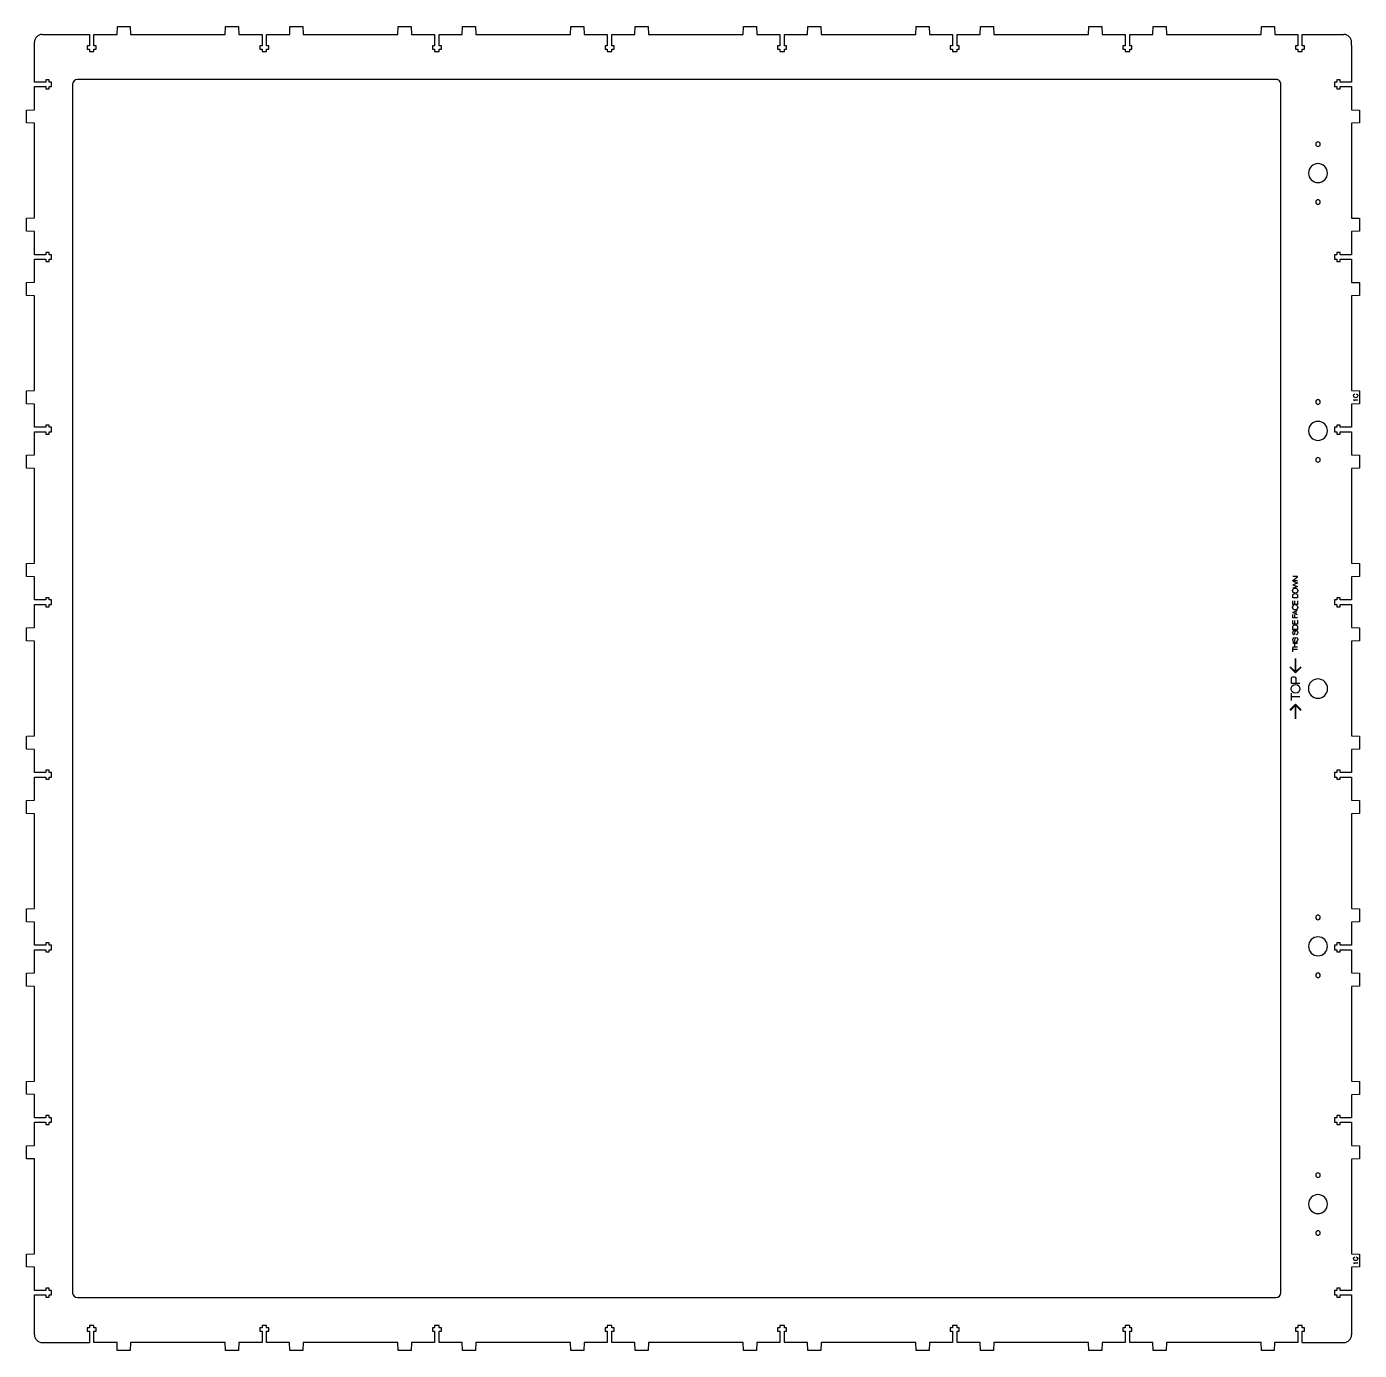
# Model space of a CAD drawing. Header units: millimetres. Extents: x -1506 to -668, y -3588 to 587.
# Drawn here: x -1505 to -676, y -236 to 587 of the extents above; entities that cross this region are included whole.
import ezdxf

# ---------------------------------------------------------------- set-up
doc = ezdxf.new("R2010")
doc.units = ezdxf.units.MM
doc.layers.add('CUTS', color=1, linetype='Continuous', true_color=0xff0000)
doc.layers.add('TEXT', color=5, linetype='Continuous', true_color=0x0000ff)

msp = doc.modelspace()

# ---------------------------------------------------------------- linework, layer by layer
at = {"layer": 'CUTS'}
for p, q in [((-1495.11, 582.57), (-1465.78, 582.57)), ((-711.6, 582.57), (-685.81, 582.57)), ((-681.01, 575.8), (-681.02, 552.98)), ((-727.91, 554.57), (-1473.2, 554.56)), ((-1473.2, -202.79), (-727.91, -202.79)), ((-1495.1, -230.79), (-1465.78, -230.79)), ((-711.6, -230.78), (-685.81, -230.78))]:
    msp.add_line(p, q, dxfattribs=at)
at = {"layer": 'CUTS', "color": 1, "lineweight": 25, "true_color": 0xff0000}
for p, q in [((-1465.78, 582.57), (-1465.78, 575.56)), ((-1462.98, 575.56), (-1462.98, 582.57)), ((-1462.98, 582.57), (-1448.58, 582.57)), ((-1448.58, 582.57), (-1448.38, 587.44)), ((-1448.38, 587.44), (-1440.35, 587.44)), ((-1440.35, 587.44), (-1440.15, 582.57)), ((-1440.15, 582.57), (-1381.26, 582.57)), ((-1381.26, 582.57), (-1381.06, 587.44)), ((-1381.06, 587.44), (-1373.02, 587.44)), ((-1373.02, 587.44), (-1372.82, 582.57)), ((-1372.82, 582.57), (-1358.44, 582.57)), ((-1358.44, 582.57), (-1358.44, 575.56)), ((-1355.64, 575.56), (-1355.64, 582.57)), ((-1355.64, 582.57), (-1341.24, 582.57)), ((-1341.24, 582.57), (-1341.04, 587.44)), ((-1341.04, 587.44), (-1333.01, 587.44)), ((-1333.01, 587.44), (-1332.81, 582.57)), ((-1332.81, 582.57), (-1273.92, 582.57)), ((-1273.92, 582.57), (-1273.72, 587.44)), ((-1273.72, 587.44), (-1265.68, 587.44)), ((-1265.68, 587.44), (-1265.48, 582.57)), ((-1265.48, 582.57), (-1251.1, 582.57)), ((-1251.1, 582.57), (-1251.1, 575.56)), ((-1248.3, 575.56), (-1248.3, 582.57)), ((-1248.3, 582.57), (-1233.9, 582.57)), ((-1233.9, 582.57), (-1233.7, 587.44)), ((-1233.7, 587.44), (-1225.67, 587.44)), ((-1225.67, 587.44), (-1225.47, 582.57)), ((-1225.47, 582.57), (-1166.58, 582.57)), ((-1166.58, 582.57), (-1166.38, 587.44)), ((-1166.38, 587.44), (-1158.34, 587.44)), ((-1158.34, 587.44), (-1158.14, 582.57)), ((-1158.14, 582.57), (-1143.76, 582.57)), ((-1143.76, 582.57), (-1143.76, 575.56)), ((-1140.96, 575.56), (-1140.96, 582.57)), ((-1140.96, 582.57), (-1126.56, 582.57)), ((-1126.56, 582.57), (-1126.36, 587.44)), ((-1126.36, 587.44), (-1118.33, 587.44)), ((-1118.33, 587.44), (-1118.13, 582.57)), ((-1118.13, 582.57), (-1059.24, 582.57)), ((-1059.24, 582.57), (-1059.04, 587.44)), ((-1059.04, 587.44), (-1051, 587.44)), ((-1051, 587.44), (-1050.8, 582.57)), ((-1050.8, 582.57), (-1036.42, 582.57)), ((-1036.42, 582.57), (-1036.42, 575.56)), ((-1033.62, 575.56), (-1033.62, 582.57)), ((-1033.62, 582.57), (-1019.22, 582.57)), ((-1019.22, 582.57), (-1019.02, 587.44)), ((-1019.02, 587.44), (-1010.99, 587.44)), ((-1010.99, 587.44), (-1010.79, 582.57)), ((-1010.79, 582.57), (-951.9, 582.57)), ((-951.9, 582.57), (-951.7, 587.44)), ((-951.7, 587.44), (-943.66, 587.44)), ((-943.66, 587.44), (-943.46, 582.57)), ((-943.46, 582.57), (-929.08, 582.57)), ((-929.08, 582.57), (-929.08, 575.56)), ((-926.28, 575.56), (-926.28, 582.57)), ((-926.28, 582.57), (-911.89, 582.57)), ((-911.89, 582.57), (-911.69, 587.44)), ((-911.69, 587.44), (-903.66, 587.44)), ((-903.66, 587.44), (-903.46, 582.57)), ((-903.46, 582.57), (-844.56, 582.57)), ((-844.56, 582.57), (-844.36, 587.44)), ((-844.36, 587.44), (-836.32, 587.44)), ((-836.32, 587.44), (-836.12, 582.57)), ((-836.12, 582.57), (-821.74, 582.57)), ((-821.74, 582.57), (-821.74, 575.56)), ((-818.94, 575.56), (-818.94, 582.57)), ((-818.94, 582.57), (-804.55, 582.57)), ((-804.55, 582.57), (-804.35, 587.44)), ((-804.35, 587.44), (-796.32, 587.44)), ((-796.32, 587.44), (-796.12, 582.57)), ((-796.12, 582.57), (-737.22, 582.57)), ((-737.22, 582.57), (-737.02, 587.44)), ((-737.02, 587.44), (-728.98, 587.44)), ((-728.98, 587.44), (-728.78, 582.57)), ((-728.78, 582.57), (-714.4, 582.57)), ((-714.4, 582.57), (-714.4, 575.56)), ((-711.6, 575.56), (-711.6, 582.57)), ((-1499.91, 567.38), (-1499.91, 577.77)), ((-1465.78, 575.56), (-1467.18, 575.56)), ((-1467.18, 575.56), (-1467.18, 573.36)), ((-1467.18, 573.36), (-1465.78, 573.36)), ((-1465.78, 573.36), (-1465.78, 571.91)), ((-1465.78, 571.91), (-1462.98, 571.91)), ((-1461.58, 575.56), (-1462.98, 575.56)), ((-1462.98, 573.36), (-1461.58, 573.36)), ((-1462.98, 571.91), (-1462.98, 573.36)), ((-1461.58, 573.36), (-1461.58, 575.56)), ((-1358.44, 575.56), (-1359.84, 575.56)), ((-1359.84, 575.56), (-1359.84, 573.36)), ((-1359.84, 573.36), (-1358.44, 573.36)), ((-1358.44, 573.36), (-1358.44, 571.91)), ((-1358.44, 571.91), (-1355.64, 571.91)), ((-1354.24, 575.56), (-1355.64, 575.56)), ((-1355.64, 571.91), (-1355.64, 573.36)), ((-1355.64, 573.36), (-1354.24, 573.36)), ((-1354.24, 573.36), (-1354.24, 575.56)), ((-1251.1, 575.56), (-1252.5, 575.56)), ((-1252.5, 575.56), (-1252.5, 573.36)), ((-1252.5, 573.36), (-1251.1, 573.36)), ((-1251.1, 573.36), (-1251.1, 571.91)), ((-1251.1, 571.91), (-1248.3, 571.91)), ((-1246.9, 575.56), (-1248.3, 575.56)), ((-1248.3, 571.91), (-1248.3, 573.36)), ((-1248.3, 573.36), (-1246.9, 573.36)), ((-1246.9, 573.36), (-1246.9, 575.56)), ((-1143.76, 575.56), (-1145.16, 575.56)), ((-1145.16, 575.56), (-1145.16, 573.36)), ((-1145.16, 573.36), (-1143.76, 573.36)), ((-1143.76, 573.36), (-1143.76, 571.91)), ((-1143.76, 571.91), (-1140.96, 571.91)), ((-1139.56, 575.56), (-1140.96, 575.56)), ((-1140.96, 571.91), (-1140.96, 573.36)), ((-1140.96, 573.36), (-1139.56, 573.36)), ((-1139.56, 573.36), (-1139.56, 575.56)), ((-1036.42, 575.56), (-1037.82, 575.56)), ((-1037.82, 575.56), (-1037.82, 573.36)), ((-1037.82, 573.36), (-1036.42, 573.36)), ((-1036.42, 573.36), (-1036.42, 571.91)), ((-1036.42, 571.91), (-1033.62, 571.91)), ((-1032.22, 575.56), (-1033.62, 575.56)), ((-1033.62, 571.91), (-1033.62, 573.36)), ((-1033.62, 573.36), (-1032.22, 573.36)), ((-1032.22, 573.36), (-1032.22, 575.56)), ((-929.08, 575.56), (-930.48, 575.56)), ((-930.48, 575.56), (-930.48, 573.36)), ((-930.48, 573.36), (-929.08, 573.36)), ((-929.08, 573.36), (-929.08, 571.91)), ((-929.08, 571.91), (-926.28, 571.91)), ((-924.88, 575.56), (-926.28, 575.56)), ((-926.28, 571.91), (-926.28, 573.36)), ((-926.28, 573.36), (-924.88, 573.36)), ((-924.88, 573.36), (-924.88, 575.56)), ((-821.74, 575.56), (-823.14, 575.56)), ((-823.14, 575.56), (-823.14, 573.36)), ((-823.14, 573.36), (-821.74, 573.36)), ((-821.74, 573.36), (-821.74, 571.91)), ((-821.74, 571.91), (-818.94, 571.91)), ((-817.54, 575.56), (-818.94, 575.56)), ((-818.94, 573.36), (-817.54, 573.36)), ((-818.94, 571.91), (-818.94, 573.36)), ((-817.54, 573.36), (-817.54, 575.56)), ((-714.4, 575.56), (-715.8, 575.56)), ((-715.8, 575.56), (-715.8, 573.36)), ((-715.8, 573.36), (-714.4, 573.36)), ((-714.4, 573.36), (-714.4, 571.91)), ((-714.4, 571.91), (-711.6, 571.91)), ((-710.2, 575.56), (-711.6, 575.56)), ((-711.6, 571.91), (-711.6, 573.36)), ((-711.6, 573.36), (-710.2, 573.36)), ((-710.2, 573.36), (-710.2, 575.56)), ((-681.01, 575.8), (-681.02, 578.03)), ((-1499.91, 552.98), (-1499.91, 567.38)), ((-1492.89, 552.98), (-1499.91, 552.98)), ((-1499.91, 550.18), (-1492.89, 550.18)), ((-1499.91, 535.8), (-1499.91, 550.18)), ((-1490.69, 554.38), (-1492.89, 554.38)), ((-1492.89, 554.38), (-1492.89, 552.98)), ((-1492.89, 550.18), (-1492.89, 548.78)), ((-1492.89, 548.78), (-1490.69, 548.78)), ((-1490.69, 552.98), (-1490.69, 554.38)), ((-1489.25, 552.98), (-1490.69, 552.98)), ((-1490.69, 548.78), (-1490.69, 550.18)), ((-1490.69, 550.18), (-1489.25, 550.18)), ((-1489.25, 550.18), (-1489.25, 552.98)), ((-1476.2, 551.56), (-1476.2, -199.79)), ((-724.91, -199.79), (-724.91, 551.57)), ((-690.23, 552.98), (-691.68, 552.98)), ((-691.68, 552.98), (-691.68, 550.18)), ((-691.68, 550.18), (-690.23, 550.18)), ((-688.03, 554.38), (-690.23, 554.38)), ((-690.23, 554.38), (-690.23, 552.98)), ((-690.23, 550.18), (-690.23, 548.78)), ((-690.23, 548.78), (-688.03, 548.78)), ((-688.03, 552.98), (-688.03, 554.38)), ((-681.02, 552.98), (-688.03, 552.98)), ((-688.03, 548.78), (-688.03, 550.18)), ((-688.03, 550.18), (-681.01, 550.18)), ((-681.01, 550.18), (-681.01, 535.79)), ((-1504.78, 535.6), (-1499.91, 535.8)), ((-1504.78, 527.57), (-1504.78, 535.6)), ((-681.01, 535.79), (-676.14, 535.59)), ((-676.14, 535.59), (-676.14, 527.56)), ((-1499.91, 527.37), (-1504.78, 527.57)), ((-1499.91, 468.47), (-1499.91, 527.37)), ((-676.14, 527.56), (-681.01, 527.36)), ((-681.01, 527.36), (-681.01, 468.46)), ((-1504.78, 468.27), (-1499.91, 468.47)), ((-1504.78, 460.24), (-1504.78, 468.27)), ((-681.01, 468.46), (-676.14, 468.26)), ((-676.14, 468.26), (-676.14, 460.22)), ((-1499.91, 460.04), (-1504.78, 460.24)), ((-1499.91, 445.64), (-1499.91, 460.04)), ((-676.14, 460.22), (-681.01, 460.02)), ((-681.01, 460.02), (-681.01, 445.64)), ((-1492.89, 445.64), (-1499.91, 445.64)), ((-1499.91, 442.84), (-1492.89, 442.84)), ((-1499.91, 428.46), (-1499.91, 442.84)), ((-1490.69, 447.04), (-1492.89, 447.04)), ((-1492.89, 447.04), (-1492.89, 445.64)), ((-1492.89, 442.84), (-1492.89, 441.44)), ((-1492.89, 441.44), (-1490.69, 441.44)), ((-1490.69, 445.64), (-1490.69, 447.04)), ((-1489.25, 445.64), (-1490.69, 445.64)), ((-1490.69, 441.44), (-1490.69, 442.84)), ((-1490.69, 442.84), (-1489.25, 442.84)), ((-1489.25, 442.84), (-1489.25, 445.64)), ((-690.23, 445.64), (-691.67, 445.64)), ((-691.67, 445.64), (-691.67, 442.84)), ((-691.67, 442.84), (-690.23, 442.84)), ((-688.03, 447.04), (-690.23, 447.04)), ((-690.23, 447.04), (-690.23, 445.64)), ((-690.23, 442.84), (-690.23, 441.44)), ((-690.23, 441.44), (-688.03, 441.44)), ((-688.03, 445.64), (-688.03, 447.04)), ((-681.01, 445.64), (-688.03, 445.64)), ((-688.03, 441.44), (-688.03, 442.84)), ((-688.03, 442.84), (-681.01, 442.84)), ((-681.01, 442.84), (-681.01, 428.45)), ((-1504.78, 428.26), (-1499.91, 428.46)), ((-1504.78, 420.23), (-1504.78, 428.26)), ((-681.01, 428.45), (-676.14, 428.25)), ((-676.14, 428.25), (-676.14, 420.22)), ((-1499.91, 420.03), (-1504.78, 420.23)), ((-1499.91, 361.13), (-1499.91, 420.03)), ((-676.14, 420.22), (-681.01, 420.02)), ((-681.01, 420.02), (-681.01, 361.12)), ((-1504.78, 360.93), (-1499.91, 361.13)), ((-1504.78, 352.9), (-1504.78, 360.93)), ((-681.01, 361.12), (-676.14, 360.92)), ((-676.14, 360.92), (-676.14, 352.88)), ((-1499.91, 352.7), (-1504.78, 352.9)), ((-1499.91, 338.3), (-1499.91, 352.7)), ((-676.14, 352.88), (-681.01, 352.68)), ((-681.01, 352.68), (-681.01, 338.3)), ((-1492.89, 338.3), (-1499.91, 338.3)), ((-1499.91, 335.5), (-1492.89, 335.5)), ((-1499.91, 321.12), (-1499.91, 335.5)), ((-1490.69, 339.7), (-1492.89, 339.7)), ((-1492.89, 339.7), (-1492.89, 338.3)), ((-1492.89, 335.5), (-1492.89, 334.1)), ((-1492.89, 334.1), (-1490.69, 334.1)), ((-1490.69, 338.3), (-1490.69, 339.7)), ((-1489.25, 338.3), (-1490.69, 338.3)), ((-1490.69, 334.1), (-1490.69, 335.5)), ((-1490.69, 335.5), (-1489.25, 335.5)), ((-1489.25, 335.5), (-1489.25, 338.3)), ((-690.23, 338.3), (-691.67, 338.3)), ((-691.67, 338.3), (-691.67, 335.5)), ((-691.67, 335.5), (-690.23, 335.5)), ((-690.23, 339.7), (-690.23, 338.3)), ((-688.03, 339.7), (-690.23, 339.7)), ((-690.23, 335.5), (-690.23, 334.1)), ((-690.23, 334.1), (-688.03, 334.1)), ((-688.03, 338.3), (-688.03, 339.7)), ((-681.01, 338.3), (-688.03, 338.3)), ((-688.03, 334.1), (-688.03, 335.5)), ((-688.03, 335.5), (-681.01, 335.5)), ((-681.01, 335.5), (-681.01, 321.11)), ((-1504.78, 320.92), (-1499.91, 321.12)), ((-1504.78, 312.89), (-1504.78, 320.92)), ((-681.01, 321.11), (-676.14, 320.91)), ((-676.14, 320.91), (-676.14, 312.88)), ((-1499.91, 312.69), (-1504.78, 312.89)), ((-1499.91, 253.79), (-1499.91, 312.69)), ((-676.14, 312.88), (-681.01, 312.68)), ((-681.01, 312.68), (-681.01, 253.78)), ((-1504.78, 253.59), (-1499.91, 253.79)), ((-1504.78, 245.56), (-1504.78, 253.59)), ((-681.01, 253.78), (-676.14, 253.58)), ((-676.14, 253.58), (-676.14, 245.54)), ((-1499.91, 245.36), (-1504.78, 245.56)), ((-1499.91, 230.96), (-1499.91, 245.36)), ((-676.14, 245.54), (-681.01, 245.34)), ((-681.01, 245.34), (-681.01, 230.96)), ((-1490.69, 232.36), (-1492.89, 232.36)), ((-1492.89, 232.36), (-1492.89, 230.96)), ((-1490.69, 230.96), (-1490.69, 232.36)), ((-688.03, 232.36), (-690.23, 232.36)), ((-690.23, 232.36), (-690.23, 230.96)), ((-688.03, 230.96), (-688.03, 232.36)), ((-1492.89, 230.96), (-1499.91, 230.96)), ((-1499.91, 228.16), (-1492.89, 228.16)), ((-1499.91, 213.79), (-1499.91, 228.16)), ((-1492.89, 228.16), (-1492.89, 226.76)), ((-1492.89, 226.76), (-1490.69, 226.76)), ((-1489.25, 230.96), (-1490.69, 230.96)), ((-1490.69, 226.76), (-1490.69, 228.16)), ((-1490.69, 228.16), (-1489.25, 228.16)), ((-1489.25, 228.16), (-1489.25, 230.96)), ((-690.23, 230.96), (-691.67, 230.96)), ((-691.67, 230.96), (-691.67, 228.16)), ((-691.67, 228.16), (-690.23, 228.16)), ((-690.23, 228.16), (-690.23, 226.76)), ((-690.23, 226.76), (-688.03, 226.76)), ((-681.01, 230.96), (-688.03, 230.96)), ((-688.03, 226.76), (-688.03, 228.16)), ((-688.03, 228.16), (-681.01, 228.16)), ((-681.01, 228.16), (-681.01, 213.77)), ((-1504.78, 213.59), (-1499.91, 213.79)), ((-1504.78, 205.55), (-1504.78, 213.59)), ((-681.01, 213.77), (-676.14, 213.57)), ((-676.14, 213.57), (-676.14, 205.54)), ((-1499.91, 205.35), (-1504.78, 205.55)), ((-1499.91, 146.45), (-1499.91, 205.35)), ((-676.14, 205.54), (-681.01, 205.34)), ((-681.01, 205.34), (-681.01, 146.44)), ((-1504.78, 146.25), (-1499.91, 146.45)), ((-1504.78, 138.22), (-1504.78, 146.25)), ((-681.01, 146.44), (-676.14, 146.24)), ((-676.14, 146.24), (-676.14, 138.2)), ((-1499.91, 138.02), (-1504.78, 138.22)), ((-1499.91, 123.62), (-1499.91, 138.02)), ((-676.14, 138.2), (-681.01, 138)), ((-681.01, 138), (-681.01, 123.62)), ((-1490.69, 125.02), (-1492.89, 125.02)), ((-1492.89, 125.02), (-1492.89, 123.62)), ((-1490.69, 123.62), (-1490.69, 125.02)), ((-688.03, 125.02), (-690.23, 125.02)), ((-690.23, 125.02), (-690.23, 123.62)), ((-688.03, 123.62), (-688.03, 125.02)), ((-1492.89, 123.62), (-1499.91, 123.62)), ((-1499.91, 120.82), (-1492.89, 120.82)), ((-1499.91, 106.45), (-1499.91, 120.82)), ((-1492.89, 120.82), (-1492.89, 119.42)), ((-1492.89, 119.42), (-1490.69, 119.42)), ((-1489.25, 123.62), (-1490.69, 123.62)), ((-1490.69, 119.42), (-1490.69, 120.82)), ((-1490.69, 120.82), (-1489.25, 120.82)), ((-1489.25, 120.82), (-1489.25, 123.62)), ((-690.23, 123.62), (-691.67, 123.62)), ((-691.67, 123.62), (-691.67, 120.82)), ((-691.67, 120.82), (-690.23, 120.82)), ((-690.23, 120.82), (-690.23, 119.42)), ((-690.23, 119.42), (-688.03, 119.42)), ((-681.01, 123.62), (-688.03, 123.62)), ((-688.03, 119.42), (-688.03, 120.82)), ((-688.03, 120.82), (-681.01, 120.82)), ((-681.01, 120.82), (-681.01, 106.43)), ((-1504.78, 106.25), (-1499.91, 106.45)), ((-1504.78, 98.21), (-1504.78, 106.25)), ((-681.01, 106.43), (-676.14, 106.23)), ((-676.14, 106.23), (-676.14, 98.2)), ((-1499.91, 98.01), (-1504.78, 98.21)), ((-1499.91, 39.11), (-1499.91, 98.01)), ((-676.14, 98.2), (-681.01, 98)), ((-681.01, 98), (-681.01, 39.1)), ((-1504.78, 38.91), (-1499.91, 39.11)), ((-1504.78, 30.88), (-1504.78, 38.91)), ((-681.01, 39.1), (-676.14, 38.9)), ((-676.14, 38.9), (-676.14, 30.86)), ((-1499.91, 30.68), (-1504.78, 30.88)), ((-1499.91, 16.28), (-1499.91, 30.68)), ((-676.14, 30.86), (-681.01, 30.66)), ((-681.01, 30.66), (-681.01, 16.29)), ((-1490.69, 17.68), (-1492.89, 17.68)), ((-1492.89, 17.68), (-1492.89, 16.28)), ((-1490.69, 16.28), (-1490.69, 17.68)), ((-690.23, 17.69), (-690.23, 16.29)), ((-688.03, 17.69), (-690.23, 17.69)), ((-688.03, 16.29), (-688.03, 17.69)), ((-1492.89, 16.28), (-1499.91, 16.28)), ((-1499.91, 13.48), (-1492.89, 13.48)), ((-1499.91, -0.89), (-1499.91, 13.48)), ((-1492.89, 13.48), (-1492.89, 12.08)), ((-1492.89, 12.08), (-1490.69, 12.08)), ((-1489.25, 16.28), (-1490.69, 16.28)), ((-1490.69, 12.08), (-1490.69, 13.48)), ((-1490.69, 13.48), (-1489.25, 13.48)), ((-1489.25, 13.48), (-1489.25, 16.28)), ((-690.23, 16.29), (-691.67, 16.29)), ((-691.67, 16.29), (-691.67, 13.48)), ((-691.67, 13.48), (-690.23, 13.48)), ((-690.23, 13.48), (-690.23, 12.09)), ((-690.23, 12.09), (-688.03, 12.09)), ((-681.01, 16.29), (-688.03, 16.29)), ((-688.03, 12.09), (-688.03, 13.48)), ((-688.03, 13.48), (-681.01, 13.48)), ((-681.01, 13.48), (-681.01, -0.91)), ((-1504.78, -1.09), (-1499.91, -0.89)), ((-1504.78, -9.13), (-1504.78, -1.09)), ((-681.01, -0.91), (-676.14, -1.11)), ((-676.14, -1.11), (-676.14, -9.14)), ((-1499.91, -9.33), (-1504.78, -9.13)), ((-1499.91, -68.23), (-1499.91, -9.33)), ((-676.14, -9.14), (-681.01, -9.34)), ((-681.01, -9.34), (-681.01, -68.24)), ((-1504.78, -68.43), (-1499.91, -68.23)), ((-1504.78, -76.46), (-1504.78, -68.43)), ((-681.01, -68.24), (-676.14, -68.44)), ((-676.14, -68.44), (-676.14, -76.48)), ((-1499.91, -76.66), (-1504.78, -76.46)), ((-1499.91, -91.06), (-1499.91, -76.66)), ((-676.14, -76.48), (-681.01, -76.68)), ((-681.01, -76.68), (-681.01, -91.05)), ((-1492.89, -91.06), (-1499.91, -91.06)), ((-1490.69, -89.66), (-1492.89, -89.66)), ((-1492.89, -89.66), (-1492.89, -91.06)), ((-1490.69, -91.06), (-1490.69, -89.66)), ((-1489.24, -91.06), (-1490.69, -91.06)), ((-1489.24, -93.86), (-1489.24, -91.06)), ((-690.23, -91.05), (-691.67, -91.05)), ((-691.67, -91.05), (-691.67, -93.86)), ((-688.03, -89.65), (-690.23, -89.65)), ((-690.23, -89.65), (-690.23, -91.05)), ((-688.03, -91.05), (-688.03, -89.65)), ((-681.01, -91.05), (-688.03, -91.05)), ((-1499.91, -93.86), (-1492.89, -93.86)), ((-1499.91, -108.23), (-1499.91, -93.86)), ((-1492.89, -93.86), (-1492.89, -95.26)), ((-1492.89, -95.26), (-1490.69, -95.26)), ((-1490.69, -95.26), (-1490.69, -93.86)), ((-1490.69, -93.86), (-1489.24, -93.86)), ((-691.67, -93.86), (-690.23, -93.86)), ((-690.23, -93.86), (-690.23, -95.25)), ((-690.23, -95.25), (-688.03, -95.25)), ((-688.03, -95.25), (-688.03, -93.86)), ((-688.03, -93.86), (-681.01, -93.86)), ((-681.01, -93.86), (-681.01, -108.25)), ((-1504.78, -108.43), (-1499.91, -108.23)), ((-1504.78, -116.47), (-1504.78, -108.43)), ((-681.01, -108.25), (-676.14, -108.45)), ((-676.14, -108.45), (-676.14, -116.48)), ((-1499.91, -116.67), (-1504.78, -116.47)), ((-1499.91, -175.57), (-1499.91, -116.67)), ((-676.14, -116.48), (-681.01, -116.68)), ((-681.01, -116.68), (-681.01, -175.58)), ((-1504.78, -175.77), (-1499.91, -175.57)), ((-1504.78, -183.8), (-1504.78, -175.77)), ((-681.01, -175.58), (-676.14, -175.78)), ((-676.14, -175.78), (-676.14, -183.82)), ((-1499.91, -184), (-1504.78, -183.8)), ((-1499.9, -198.4), (-1499.91, -184)), ((-676.14, -183.82), (-681.01, -184.02)), ((-681.01, -184.02), (-681.01, -198.39)), ((-1492.89, -198.4), (-1499.9, -198.4)), ((-1490.69, -197), (-1492.89, -197)), ((-1492.89, -197), (-1492.89, -198.4)), ((-1490.69, -198.4), (-1490.69, -197)), ((-1489.24, -198.4), (-1490.69, -198.4)), ((-1489.24, -201.2), (-1489.24, -198.4)), ((-690.23, -198.39), (-691.67, -198.39)), ((-691.67, -198.39), (-691.67, -201.2)), ((-688.03, -196.99), (-690.23, -196.99)), ((-690.23, -196.99), (-690.23, -198.39)), ((-688.03, -198.39), (-688.03, -196.99)), ((-681.01, -198.39), (-688.03, -198.39)), ((-1499.9, -201.2), (-1492.89, -201.2)), ((-1499.9, -225.99), (-1499.9, -201.2)), ((-1492.89, -201.2), (-1492.89, -202.6)), ((-1492.89, -202.6), (-1490.69, -202.6)), ((-1490.69, -202.6), (-1490.69, -201.2)), ((-1490.69, -201.2), (-1489.24, -201.2)), ((-691.67, -201.2), (-690.23, -201.2)), ((-690.23, -201.2), (-690.23, -202.59)), ((-690.23, -202.59), (-688.03, -202.59)), ((-688.03, -202.59), (-688.03, -201.2)), ((-688.03, -201.2), (-681.01, -201.2)), ((-681.01, -201.2), (-681.01, -225.98)), ((-1465.78, -221.57), (-1467.18, -221.57)), ((-1467.18, -221.57), (-1467.18, -223.77)), ((-1465.78, -220.12), (-1465.78, -221.57)), ((-1462.98, -220.12), (-1465.78, -220.12)), ((-1462.98, -221.57), (-1462.98, -220.12)), ((-1461.58, -221.57), (-1462.98, -221.57)), ((-1461.58, -223.77), (-1461.58, -221.57)), ((-1358.44, -221.57), (-1359.84, -221.57)), ((-1359.84, -221.57), (-1359.84, -223.77)), ((-1355.64, -220.12), (-1358.44, -220.12)), ((-1358.44, -220.12), (-1358.44, -221.57)), ((-1355.64, -221.57), (-1355.64, -220.12)), ((-1354.24, -221.57), (-1355.64, -221.57)), ((-1354.24, -223.77), (-1354.24, -221.57)), ((-1251.1, -221.57), (-1252.5, -221.57)), ((-1252.5, -221.57), (-1252.5, -223.77)), ((-1248.3, -220.12), (-1251.1, -220.12)), ((-1251.1, -220.12), (-1251.1, -221.57)), ((-1248.3, -221.57), (-1248.3, -220.12)), ((-1246.9, -221.57), (-1248.3, -221.57)), ((-1246.9, -223.77), (-1246.9, -221.57)), ((-1143.76, -221.57), (-1145.16, -221.57)), ((-1145.16, -221.57), (-1145.16, -223.77)), ((-1140.96, -220.12), (-1143.76, -220.12)), ((-1143.76, -220.12), (-1143.76, -221.57)), ((-1140.96, -221.57), (-1140.96, -220.12)), ((-1139.56, -221.57), (-1140.96, -221.57)), ((-1139.56, -223.77), (-1139.56, -221.57)), ((-1036.42, -221.57), (-1037.82, -221.57)), ((-1037.82, -221.57), (-1037.82, -223.77)), ((-1033.62, -220.12), (-1036.42, -220.12)), ((-1036.42, -220.12), (-1036.42, -221.57)), ((-1033.62, -221.57), (-1033.62, -220.12)), ((-1032.22, -221.57), (-1033.62, -221.57)), ((-1032.22, -223.77), (-1032.22, -221.57)), ((-929.08, -221.57), (-930.48, -221.57)), ((-930.48, -221.57), (-930.48, -223.77)), ((-926.28, -220.12), (-929.08, -220.12)), ((-929.08, -220.12), (-929.08, -221.57)), ((-926.28, -221.57), (-926.28, -220.12)), ((-924.88, -221.57), (-926.28, -221.57)), ((-924.88, -223.77), (-924.88, -221.57)), ((-821.74, -221.56), (-823.14, -221.56)), ((-823.14, -221.56), (-823.14, -223.77)), ((-818.94, -220.12), (-821.74, -220.12)), ((-821.74, -220.12), (-821.74, -221.56)), ((-818.94, -221.56), (-818.94, -220.12)), ((-817.54, -221.56), (-818.94, -221.56)), ((-817.54, -223.77), (-817.54, -221.56)), ((-714.4, -221.56), (-715.8, -221.56)), ((-715.8, -221.56), (-715.8, -223.76)), ((-714.4, -220.12), (-714.4, -221.56)), ((-711.6, -220.12), (-714.4, -220.12)), ((-711.6, -221.56), (-711.6, -220.12)), ((-710.2, -221.56), (-711.6, -221.56)), ((-710.2, -223.76), (-710.2, -221.56)), ((-1467.18, -223.77), (-1465.78, -223.77)), ((-1465.78, -223.77), (-1465.78, -230.79)), ((-1462.98, -230.78), (-1462.98, -223.77)), ((-1462.98, -223.77), (-1461.58, -223.77)), ((-1448.6, -230.79), (-1462.98, -230.78)), ((-1448.4, -235.66), (-1448.6, -230.79)), ((-1440.17, -230.79), (-1440.37, -235.66)), ((-1381.27, -230.79), (-1440.17, -230.79)), ((-1381.07, -235.66), (-1381.27, -230.79)), ((-1372.84, -230.79), (-1373.04, -235.66)), ((-1358.44, -230.78), (-1372.84, -230.79)), ((-1359.84, -223.77), (-1358.44, -223.77)), ((-1358.44, -223.77), (-1358.44, -230.78)), ((-1355.64, -230.78), (-1355.64, -223.77)), ((-1355.64, -223.77), (-1354.24, -223.77)), ((-1341.26, -230.79), (-1355.64, -230.78)), ((-1341.06, -235.66), (-1341.26, -230.79)), ((-1332.83, -230.79), (-1333.03, -235.66)), ((-1273.93, -230.79), (-1332.83, -230.79)), ((-1273.73, -235.66), (-1273.93, -230.79)), ((-1265.5, -230.79), (-1265.7, -235.66)), ((-1251.1, -230.78), (-1265.5, -230.79)), ((-1252.5, -223.77), (-1251.1, -223.77)), ((-1251.1, -223.77), (-1251.1, -230.78)), ((-1248.3, -230.78), (-1248.3, -223.77)), ((-1248.3, -223.77), (-1246.9, -223.77)), ((-1233.92, -230.79), (-1248.3, -230.78)), ((-1233.72, -235.66), (-1233.92, -230.79)), ((-1225.49, -230.79), (-1225.69, -235.66)), ((-1166.59, -230.79), (-1225.49, -230.79)), ((-1166.39, -235.66), (-1166.59, -230.79)), ((-1158.16, -230.79), (-1158.36, -235.66)), ((-1143.76, -230.78), (-1158.16, -230.79)), ((-1145.16, -223.77), (-1143.76, -223.77)), ((-1143.76, -223.77), (-1143.76, -230.78)), ((-1140.96, -223.77), (-1139.56, -223.77)), ((-1140.96, -230.78), (-1140.96, -223.77)), ((-1126.58, -230.79), (-1140.96, -230.78)), ((-1126.38, -235.66), (-1126.58, -230.79)), ((-1118.15, -230.79), (-1118.35, -235.66)), ((-1059.25, -230.79), (-1118.15, -230.79)), ((-1059.05, -235.66), (-1059.25, -230.79)), ((-1050.82, -230.79), (-1051.02, -235.66)), ((-1036.42, -230.78), (-1050.82, -230.79)), ((-1037.82, -223.77), (-1036.42, -223.77)), ((-1036.42, -223.77), (-1036.42, -230.78)), ((-1033.62, -223.77), (-1032.22, -223.77)), ((-1033.62, -230.78), (-1033.62, -223.77)), ((-1019.24, -230.79), (-1033.62, -230.78)), ((-1019.04, -235.66), (-1019.24, -230.79)), ((-1010.81, -230.79), (-1011.01, -235.66)), ((-951.91, -230.79), (-1010.81, -230.79)), ((-951.71, -235.66), (-951.91, -230.79)), ((-943.48, -230.79), (-943.68, -235.66)), ((-929.08, -230.78), (-943.48, -230.79)), ((-930.48, -223.77), (-929.08, -223.77)), ((-929.08, -223.77), (-929.08, -230.78)), ((-926.28, -230.78), (-926.28, -223.77)), ((-926.28, -223.77), (-924.88, -223.77)), ((-911.9, -230.79), (-926.28, -230.78)), ((-911.7, -235.66), (-911.9, -230.79)), ((-903.47, -230.79), (-903.67, -235.66)), ((-844.57, -230.79), (-903.47, -230.79)), ((-844.37, -235.66), (-844.57, -230.79)), ((-836.14, -230.79), (-836.34, -235.66)), ((-821.74, -230.78), (-836.14, -230.79)), ((-823.14, -223.77), (-821.74, -223.77)), ((-821.74, -223.77), (-821.74, -230.78)), ((-818.94, -230.78), (-818.94, -223.77)), ((-818.94, -223.77), (-817.54, -223.77)), ((-804.56, -230.79), (-818.94, -230.78)), ((-804.36, -235.66), (-804.56, -230.79)), ((-796.13, -230.79), (-796.33, -235.66)), ((-737.23, -230.79), (-796.13, -230.79)), ((-737.03, -235.66), (-737.23, -230.79)), ((-728.8, -230.79), (-729, -235.66)), ((-714.4, -230.78), (-728.8, -230.79)), ((-715.8, -223.76), (-714.4, -223.76)), ((-714.4, -223.76), (-714.4, -230.78)), ((-711.6, -230.78), (-711.6, -223.76)), ((-711.6, -223.76), (-710.2, -223.76)), ((-1440.37, -235.66), (-1448.4, -235.66)), ((-1373.04, -235.66), (-1381.07, -235.66)), ((-1333.03, -235.66), (-1341.06, -235.66)), ((-1265.7, -235.66), (-1273.73, -235.66)), ((-1225.69, -235.66), (-1233.72, -235.66)), ((-1158.36, -235.66), (-1166.39, -235.66)), ((-1118.35, -235.66), (-1126.38, -235.66)), ((-1051.02, -235.66), (-1059.05, -235.66)), ((-1011.01, -235.66), (-1019.04, -235.66)), ((-943.68, -235.66), (-951.71, -235.66)), ((-903.67, -235.66), (-911.7, -235.66)), ((-836.34, -235.66), (-844.37, -235.66)), ((-796.33, -235.66), (-804.36, -235.66)), ((-729, -235.66), (-737.03, -235.66))]:
    msp.add_line(p, q, dxfattribs=at)
for centre, start, end in [((-1473.2, 551.56), 90.0009, 180.00027), ((-727.91, 551.57), 359.99999, 90.0009), ((-1473.2, -199.79), 180.00027, 269.99999), ((-727.91, -199.79), 269.99999, 359.99999)]:
    msp.add_arc(centre, 3, start, end, dxfattribs=at)
for points in [[(-1495.11, 582.57), (-1497.75, 582.57), (-1499.91, 580.41), (-1499.91, 577.77)], [(-681.01, 577.77), (-681.01, 580.41), (-683.17, 582.57), (-685.81, 582.57)], [(-701.85, 515.79), (-702.64, 515.79), (-703.28, 515.16), (-703.28, 514.37)], [(-703.28, 514.37), (-703.28, 513.58), (-702.64, 512.94), (-701.85, 512.94)], [(-700.43, 514.37), (-700.43, 515.16), (-701.06, 515.79), (-701.85, 515.79)], [(-701.85, 512.94), (-701.06, 512.94), (-700.43, 513.58), (-700.43, 514.37)], [(-701.85, 502.27), (-705.11, 502.27), (-707.75, 499.63), (-707.75, 496.37)], [(-695.95, 496.37), (-695.95, 499.63), (-698.59, 502.27), (-701.85, 502.27)], [(-707.75, 496.37), (-707.75, 493.11), (-705.11, 490.47), (-701.85, 490.47)], [(-701.85, 490.47), (-698.59, 490.47), (-695.95, 493.11), (-695.95, 496.37)], [(-701.85, 479.79), (-702.64, 479.79), (-703.28, 479.16), (-703.28, 478.37)], [(-703.28, 478.37), (-703.28, 477.58), (-702.64, 476.94), (-701.85, 476.94)], [(-700.43, 478.37), (-700.43, 479.16), (-701.06, 479.79), (-701.85, 479.79)], [(-701.85, 476.94), (-701.06, 476.94), (-700.43, 477.58), (-700.43, 478.37)], [(-701.85, 355.52), (-702.64, 355.52), (-703.28, 354.89), (-703.28, 354.1)], [(-703.28, 354.1), (-703.28, 353.31), (-702.64, 352.67), (-701.85, 352.67)], [(-700.43, 354.1), (-700.43, 354.89), (-701.06, 355.52), (-701.85, 355.52)], [(-701.85, 352.67), (-701.06, 352.67), (-700.43, 353.31), (-700.43, 354.1)], [(-701.85, 342), (-705.11, 342), (-707.75, 339.36), (-707.75, 336.1)], [(-695.95, 336.1), (-695.95, 339.36), (-698.59, 342), (-701.85, 342)], [(-707.75, 336.1), (-707.75, 332.84), (-705.11, 330.2), (-701.85, 330.2)], [(-701.85, 330.2), (-698.59, 330.2), (-695.95, 332.84), (-695.95, 336.1)], [(-701.85, 319.52), (-702.64, 319.52), (-703.28, 318.89), (-703.28, 318.1)], [(-703.28, 318.1), (-703.28, 317.31), (-702.64, 316.68), (-701.85, 316.68)], [(-700.43, 318.1), (-700.43, 318.89), (-701.06, 319.52), (-701.85, 319.52)], [(-701.85, 316.68), (-701.06, 316.68), (-700.43, 317.31), (-700.43, 318.1)], [(-701.85, 181.83), (-705.16, 181.83), (-707.85, 179.15), (-707.85, 175.83)], [(-707.85, 175.83), (-707.85, 172.52), (-705.16, 169.83), (-701.85, 169.83)], [(-695.85, 175.83), (-695.85, 179.15), (-698.54, 181.83), (-701.85, 181.83)], [(-701.85, 169.83), (-698.54, 169.83), (-695.85, 172.52), (-695.85, 175.83)], [(-701.85, 34.99), (-702.64, 34.99), (-703.28, 34.35), (-703.28, 33.56)], [(-703.28, 33.56), (-703.28, 32.77), (-702.64, 32.14), (-701.85, 32.14)], [(-700.43, 33.56), (-700.43, 34.35), (-701.06, 34.99), (-701.85, 34.99)], [(-701.85, 32.14), (-701.06, 32.14), (-700.43, 32.77), (-700.43, 33.56)], [(-701.85, 21.46), (-705.11, 21.46), (-707.75, 18.82), (-707.75, 15.56)], [(-695.95, 15.56), (-695.95, 18.82), (-698.59, 21.46), (-701.85, 21.46)], [(-707.75, 15.56), (-707.75, 12.3), (-705.11, 9.66), (-701.85, 9.66)], [(-701.85, 9.66), (-698.59, 9.66), (-695.95, 12.3), (-695.95, 15.56)], [(-701.85, -1.01), (-702.64, -1.01), (-703.28, -1.65), (-703.28, -2.44)], [(-703.28, -2.44), (-703.28, -3.23), (-702.64, -3.86), (-701.85, -3.86)], [(-700.43, -2.44), (-700.43, -1.65), (-701.06, -1.01), (-701.85, -1.01)], [(-701.85, -3.86), (-701.06, -3.86), (-700.43, -3.23), (-700.43, -2.44)], [(-701.85, -125.28), (-702.64, -125.28), (-703.28, -125.92), (-703.28, -126.71)], [(-703.28, -126.71), (-703.28, -127.5), (-702.64, -128.13), (-701.85, -128.13)], [(-700.43, -126.71), (-700.43, -125.92), (-701.06, -125.28), (-701.85, -125.28)], [(-701.85, -128.13), (-701.06, -128.13), (-700.43, -127.5), (-700.43, -126.71)], [(-701.85, -138.81), (-705.11, -138.81), (-707.75, -141.45), (-707.75, -144.71)], [(-695.95, -144.71), (-695.95, -141.45), (-698.59, -138.81), (-701.85, -138.81)], [(-707.75, -144.71), (-707.75, -147.97), (-705.11, -150.61), (-701.85, -150.61)], [(-701.85, -150.61), (-698.59, -150.61), (-695.95, -147.97), (-695.95, -144.71)], [(-701.85, -161.28), (-702.64, -161.28), (-703.28, -161.92), (-703.28, -162.71)], [(-703.28, -162.71), (-703.28, -163.5), (-702.64, -164.13), (-701.85, -164.13)], [(-700.43, -162.71), (-700.43, -161.92), (-701.06, -161.28), (-701.85, -161.28)], [(-701.85, -164.13), (-701.06, -164.13), (-700.43, -163.5), (-700.43, -162.71)], [(-1499.9, -225.99), (-1499.9, -228.63), (-1497.74, -230.79), (-1495.1, -230.79)], [(-685.81, -230.78), (-683.17, -230.78), (-681.01, -228.62), (-681.01, -225.98)]]:
    msp.add_open_spline(points, degree=3, dxfattribs=at)
at = {"layer": 'TEXT', "color": 5, "lineweight": 25, "true_color": 0x0000ff}
for points in [[(-679.53, 355.32), (-679.53, 355.41), (-677.14, 355.41)], [(-714.54, 242.9), (-717.56, 242.9), (-717.56, 243.01), (-714.54, 245.39), (-714.54, 245.49), (-717.56, 245.49)], [(-717.56, 242.6), (-714.54, 241.59), (-714.54, 241.48), (-717.55, 240.44), (-717.55, 240.43), (-714.54, 239.4), (-714.54, 239.29), (-717.56, 238.28)], [(-717.56, 232.17), (-717.56, 233.64)], [(-714.54, 233.64), (-714.54, 232.17), (-717.56, 232.17), (-717.56, 232.17)], [(-714.54, 230.51), (-714.54, 228.13), (-717.56, 228.13), (-717.56, 230.49)], [(-714.54, 221.75), (-717.56, 223.13), (-717.56, 223.24), (-714.54, 224.63)], [(-716.16, 228.13), (-716.16, 230.39)], [(-715.54, 224.17), (-715.54, 222.2)], [(-714.54, 219.83), (-717.56, 219.83), (-717.56, 221.95)], [(-714.54, 218.29), (-714.54, 215.91), (-717.56, 215.91), (-717.56, 218.26)], [(-716.16, 219.83), (-716.16, 221.82)], [(-716.16, 215.91), (-716.16, 218.16)], [(-717.56, 212.66), (-717.56, 214.13)], [(-714.54, 214.13), (-714.54, 212.66), (-717.56, 212.66), (-717.56, 212.66)], [(-717.56, 212.21), (-714.54, 212.21)], [(-716.17, 210.2), (-716, 211.2)], [(-717.56, 204.53), (-714.54, 204.53)], [(-717.56, 204.1), (-714.54, 204.1)], [(-714.54, 201.51), (-717.56, 201.51)], [(-717.56, 198.74), (-717.56, 201.34)], [(-714.54, 200.05), (-717.56, 200.05)], [(-716.17, 205.88), (-716, 206.88)], [(-716.16, 201.51), (-716.16, 204.1)], [(-716.05, 194.61), (-716.05, 186.44), (-719.05, 189.44)], [(-712.56, 189.43), (-715.55, 186.44), (-715.55, 194.61)], [(-712.32, 189.06), (-715.8, 185.58), (-719.28, 189.06)], [(-713.2, 178.99), (-718.41, 178.99), (-718.41, 181.78)], [(-715.57, 181.58), (-715.58, 178.99)], [(-719.28, 162.6), (-715.8, 166.08), (-712.32, 162.6)], [(-718.41, 168.43), (-718.41, 172.93)], [(-713.2, 170.61), (-718.36, 170.61)], [(-719.04, 162.23), (-716.05, 165.22), (-716.05, 157.05)], [(-715.55, 157.05), (-715.55, 165.22), (-712.55, 162.22)], [(-679.54, -181.28), (-679.54, -181.19), (-677.16, -181.19)]]:
    msp.add_lwpolyline(points, dxfattribs=at)
for points in [[(-679.67, 357.97), (-679.67, 358.55), (-679.43, 359), (-678.91, 359.13)], [(-678.4, 356.72), (-679.2, 356.72), (-679.67, 357.28), (-679.67, 357.97)], [(-677.14, 357.97), (-677.14, 357.28), (-677.61, 356.72), (-678.4, 356.72)], [(-678.11, 359.19), (-677.47, 359.11), (-677.14, 358.53), (-677.14, 357.97)], [(-679.08, 354.57), (-679.17, 354.94), (-679.36, 355.18), (-679.53, 355.32)], [(-717.63, 236.78), (-717.63, 237.64), (-717.05, 238.34), (-716.05, 238.34)], [(-716.05, 235.21), (-717.05, 235.21), (-717.63, 235.91), (-717.63, 236.78)], [(-717.56, 233.64), (-717.56, 234.47), (-716.95, 234.9), (-716.05, 234.9)], [(-716.05, 238.34), (-715.05, 238.34), (-714.47, 237.64), (-714.47, 236.78)], [(-714.47, 236.78), (-714.47, 235.91), (-715.05, 235.21), (-716.05, 235.21)], [(-716.05, 234.9), (-715.15, 234.9), (-714.54, 234.47), (-714.54, 233.64)], [(-717.63, 226.32), (-717.63, 227.04), (-717.34, 227.6), (-716.68, 227.76)], [(-716.05, 224.75), (-717.05, 224.75), (-717.63, 225.46), (-717.63, 226.32)], [(-714.47, 226.32), (-714.47, 225.46), (-715.05, 224.75), (-716.05, 224.75)], [(-715.69, 227.83), (-714.88, 227.75), (-714.47, 227.02), (-714.47, 226.32)], [(-716.72, 211.82), (-717.18, 211.79), (-717.63, 211.58), (-717.63, 210.57)], [(-717.63, 210.57), (-717.63, 209.81), (-717.35, 209.46), (-716.86, 209.46)], [(-716.72, 207.49), (-717.18, 207.46), (-717.63, 207.26), (-717.63, 206.25)], [(-717.56, 214.13), (-717.56, 214.97), (-716.95, 215.39), (-716.05, 215.39)], [(-716.86, 209.46), (-716.44, 209.46), (-716.27, 209.7), (-716.17, 210.2)], [(-716.05, 215.39), (-715.15, 215.39), (-714.54, 214.97), (-714.54, 214.13)], [(-716, 211.2), (-715.9, 211.67), (-715.7, 211.89), (-715.33, 211.89)], [(-716, 206.88), (-715.9, 207.35), (-715.7, 207.57), (-715.33, 207.57)], [(-714.47, 210.69), (-714.47, 209.49), (-715.11, 209.36), (-715.54, 209.35)], [(-715.33, 211.89), (-714.99, 211.89), (-714.47, 211.73), (-714.47, 210.69)], [(-715.33, 207.57), (-714.99, 207.57), (-714.47, 207.41), (-714.47, 206.37)], [(-717.63, 206.25), (-717.63, 205.48), (-717.35, 205.13), (-716.86, 205.13)], [(-716.86, 205.13), (-716.44, 205.13), (-716.27, 205.38), (-716.17, 205.88)], [(-714.47, 206.37), (-714.47, 205.17), (-715.11, 205.04), (-715.54, 205.03)], [(-718.41, 181.78), (-718.41, 182.89), (-717.77, 183.23), (-716.98, 183.23)], [(-716.98, 183.23), (-716.28, 183.23), (-715.57, 182.87), (-715.57, 181.58)], [(-718.52, 175.68), (-718.52, 177.17), (-717.52, 178.38), (-715.8, 178.38)], [(-715.8, 172.98), (-717.52, 172.98), (-718.52, 174.2), (-718.52, 175.68)], [(-715.8, 178.38), (-714.08, 178.38), (-713.08, 177.17), (-713.08, 175.68)], [(-713.08, 175.68), (-713.08, 174.19), (-714.08, 172.98), (-715.8, 172.98)], [(-679.68, -178.63), (-679.68, -178.05), (-679.45, -177.6), (-678.92, -177.47)], [(-678.42, -179.88), (-679.22, -179.88), (-679.68, -179.32), (-679.68, -178.63)], [(-679.09, -182.03), (-679.18, -181.66), (-679.37, -181.42), (-679.54, -181.28)], [(-677.16, -178.63), (-677.16, -179.32), (-677.62, -179.88), (-678.42, -179.88)], [(-678.13, -177.42), (-677.48, -177.49), (-677.16, -178.07), (-677.16, -178.63)]]:
    msp.add_open_spline(points, degree=3, dxfattribs=at)

doc.saveas('drawing.dxf')
